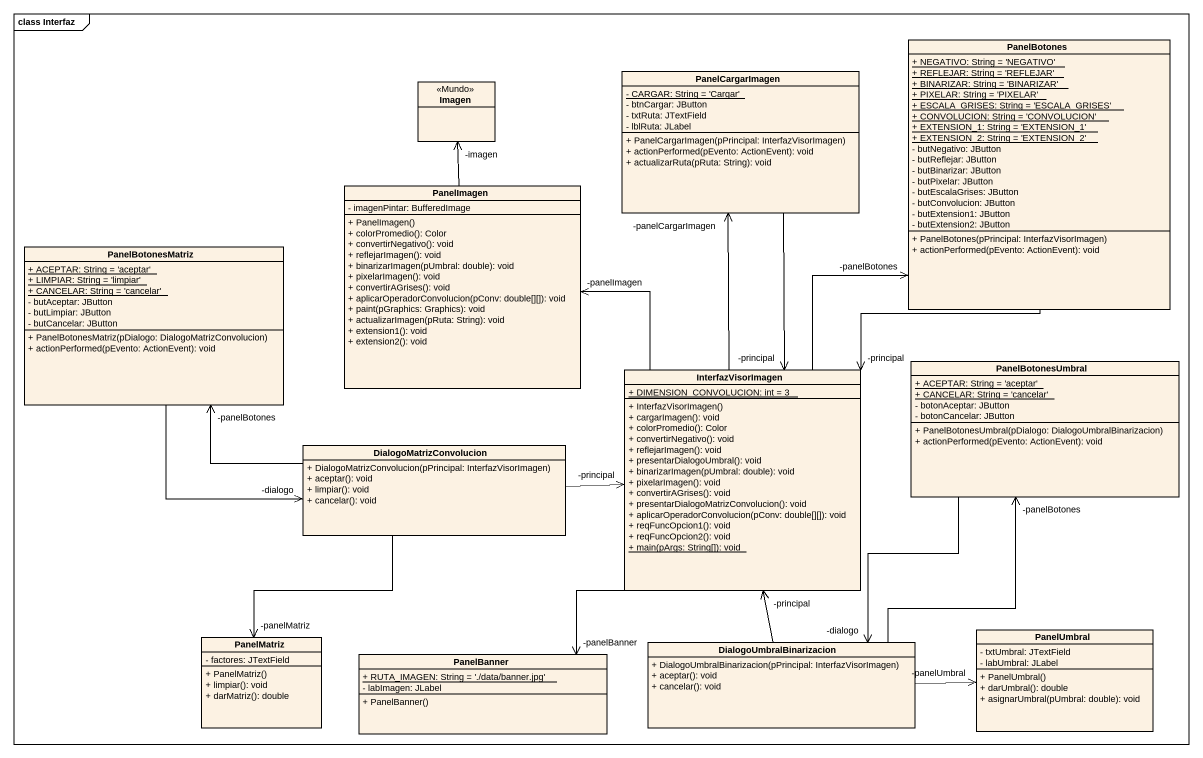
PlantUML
@startuml
mainframe class Interfaz
hide circle
hide empty members
skinparam classAttributeIconSize 0
class PanelBotones {
  {static} + NEGATIVO: String = 'NEGATIVO'
  {static} + REFLEJAR: String = 'REFLEJAR'
  {static} + BINARIZAR: String = 'BINARIZAR'
  {static} + PIXELAR: String = 'PIXELAR'
  {static} + ESCALA_GRISES: String = 'ESCALA_GRISES'
  {static} + CONVOLUCION: String = 'CONVOLUCION'
  {static} + EXTENSION_1: String = 'EXTENSION_1'
  {static} + EXTENSION_2: String = 'EXTENSION_2'
  - butNegativo: JButton
  - butReflejar: JButton
  - butBinarizar: JButton
  - butPixelar: JButton
  - butEscalaGrises: JButton
  - butConvolucion: JButton
  - butExtension1: JButton
  - butExtension2: JButton
  + PanelBotones(pPrincipal: InterfazVisorImagen)
  + actionPerformed(pEvento: ActionEvent): void
}
class Imagen <<Mundo>>
class PanelCargarImagen {
  {static} - CARGAR: String = 'Cargar'
  - btnCargar: JButton
  - txtRuta: JTextField
  - lblRuta: JLabel
  + PanelCargarImagen(pPrincipal: InterfazVisorImagen)
  + actionPerformed(pEvento: ActionEvent): void
  + actualizarRuta(pRuta: String): void
}
class PanelImagen {
  - imagenPintar: BufferedImage
  + PanelImagen()
  + colorPromedio(): Color
  + convertirNegativo(): void
  + reflejarImagen(): void
  + binarizarImagen(pUmbral: double): void
  + pixelarImagen(): void
  + convertirAGrises(): void
  + aplicarOperadorConvolucion(pConv: double[][]): void
  + paint(pGraphics: Graphics): void
  + actualizarImagen(pRuta: String): void
  + extension1(): void
  + extension2(): void
}
class PanelBotonesMatriz {
  {static} + ACEPTAR: String = 'aceptar'
  {static} + LIMPIAR: String = 'limpiar'
  {static} + CANCELAR: String = 'cancelar'
  - butAceptar: JButton
  - butLimpiar: JButton
  - butCancelar: JButton
  + PanelBotonesMatriz(pDialogo: DialogoMatrizConvolucion)
  + actionPerformed(pEvento: ActionEvent): void
}
class InterfazVisorImagen {
  {static} + DIMENSION_CONVOLUCION: int = 3
  + InterfazVisorImagen()
  + cargarImagen(): void
  + colorPromedio(): Color
  + convertirNegativo(): void
  + reflejarImagen(): void
  + presentarDialogoUmbral(): void
  + binarizarImagen(pUmbral: double): void
  + pixelarImagen(): void
  + convertirAGrises(): void
  + presentarDialogoMatrizConvolucion(): void
  + aplicarOperadorConvolucion(pConv: double[][]): void
  + reqFuncOpcion1(): void
  + reqFuncOpcion2(): void
  {static} + main(pArgs: String[]): void
}
class PanelBotonesUmbral {
  {static} + ACEPTAR: String = 'aceptar'
  {static} + CANCELAR: String = 'cancelar'
  - botonAceptar: JButton
  - botonCancelar: JButton
  + PanelBotonesUmbral(pDialogo: DialogoUmbralBinarizacion)
  + actionPerformed(pEvento: ActionEvent): void
}
class DialogoMatrizConvolucion {
  + DialogoMatrizConvolucion(pPrincipal: InterfazVisorImagen)
  + aceptar(): void
  + limpiar(): void
  + cancelar(): void
}
class PanelMatriz {
  - factores: JTextField
  + PanelMatriz()
  + limpiar(): void
  + darMatriz(): double
}
class PanelBanner {
  {static} + RUTA_IMAGEN: String = './data/banner.jpg'
  - labImagen: JLabel
  + PanelBanner()
}
class DialogoUmbralBinarizacion {
  + DialogoUmbralBinarizacion(pPrincipal: InterfazVisorImagen)
  + aceptar(): void
  + cancelar(): void
}
class PanelUmbral {
  - txtUmbral: JTextField
  - labUmbral: JLabel
  + PanelUmbral()
  + darUmbral(): double
  + asignarUmbral(pUmbral: double): void
}
PanelBotones --> "-principal" InterfazVisorImagen
PanelCargarImagen --> "-principal" InterfazVisorImagen
PanelImagen -up-> "-imagen" Imagen
PanelBotonesMatriz -right-> "-dialogo" DialogoMatrizConvolucion
InterfazVisorImagen -up-> "-panelBotones" PanelBotones
InterfazVisorImagen -up-> "-panelCargarImagen" PanelCargarImagen
InterfazVisorImagen -up-> "-panelImagen" PanelImagen
InterfazVisorImagen --> "-panelBanner" PanelBanner
PanelBotonesUmbral --> "-dialogo" DialogoUmbralBinarizacion
DialogoMatrizConvolucion -left-> "-panelBotones" PanelBotonesMatriz
DialogoMatrizConvolucion -right-> "-principal" InterfazVisorImagen
DialogoMatrizConvolucion --> "-panelMatriz" PanelMatriz
DialogoUmbralBinarizacion -up-> "-principal" InterfazVisorImagen
DialogoUmbralBinarizacion -up-> "-panelBotones" PanelBotonesUmbral
DialogoUmbralBinarizacion -right-> "-panelUmbral" PanelUmbral
@enduml
